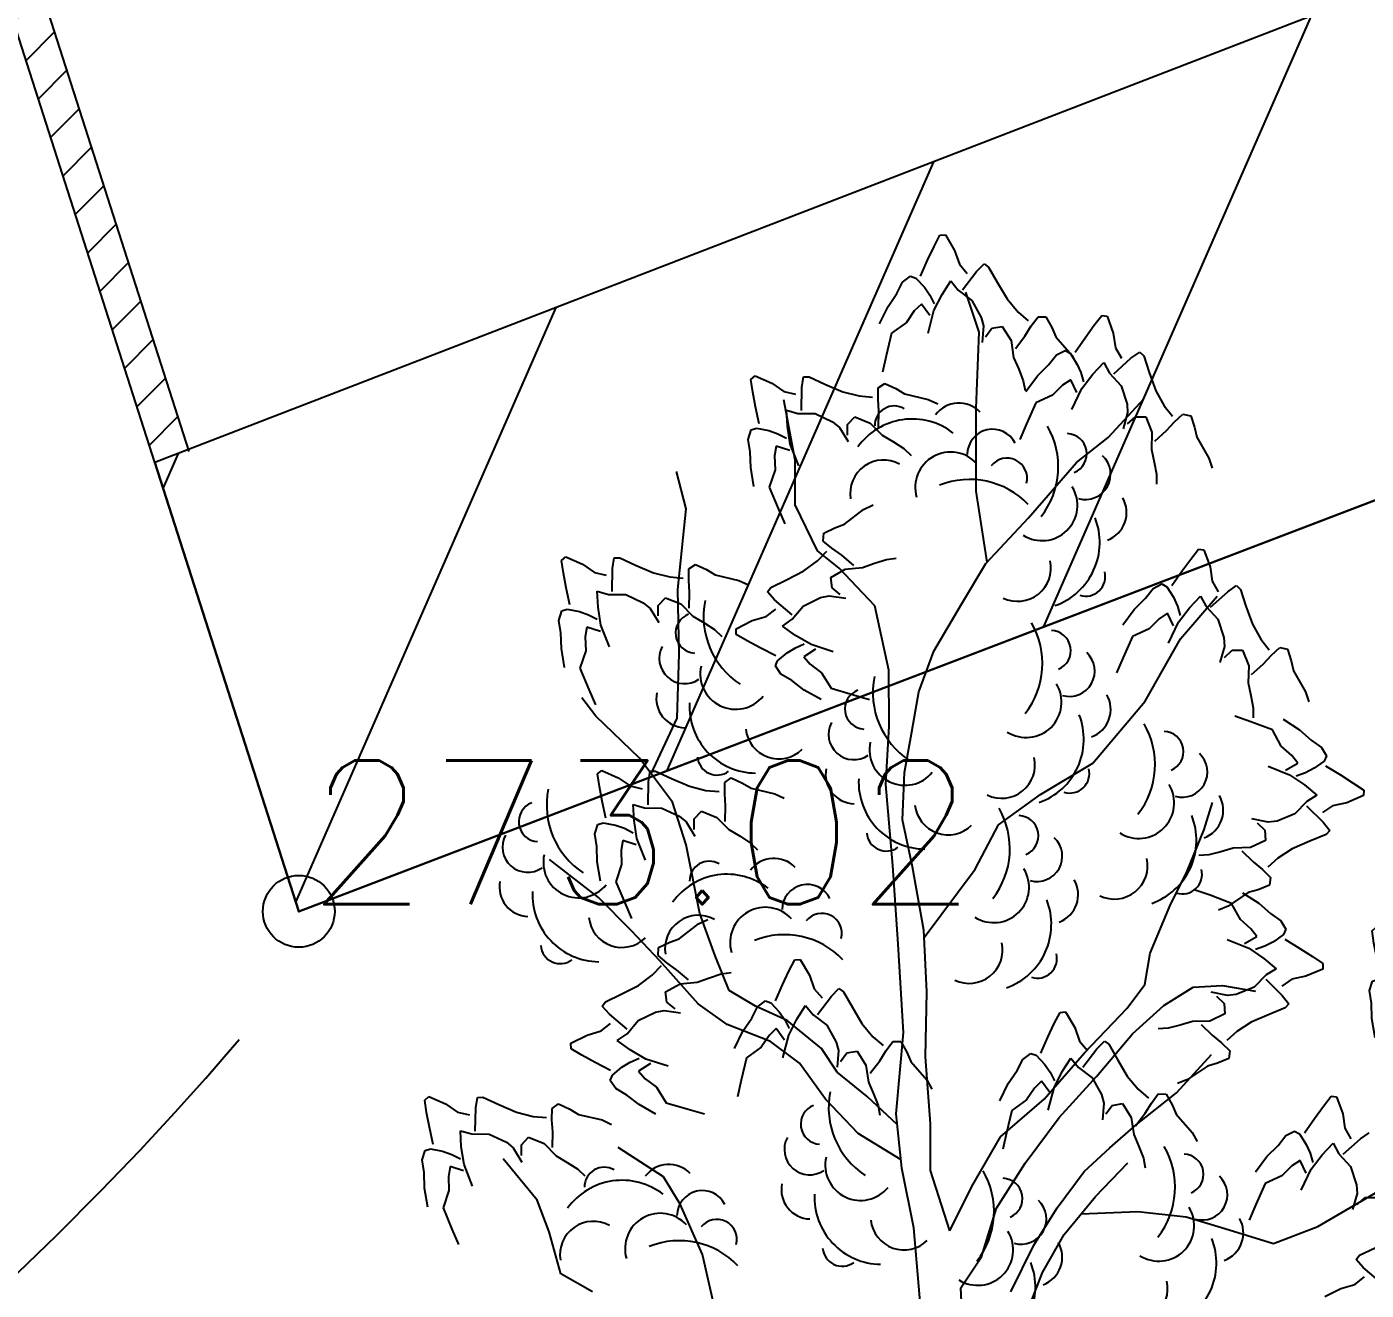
# Model space of a CAD drawing. Header units: millimetres. Extents: x 524954 to 526204, y 9523489 to 9524010.
# Drawn here: x 525683.09 to 525692.41, y 9523619.63 to 9523628.42 of the extents above; entities that cross this region are included whole.
import ezdxf

# ---------------------------------------------------------------- set-up
doc = ezdxf.new("R2010")
doc.units = ezdxf.units.MM
doc.header["$PDMODE"] = 32
doc.header["$PDSIZE"] = 0.5
doc.linetypes.add('ACAD_ISO12W100', pattern=[21, 12, -3, 0, -3, 0, -3])
for name, color, linetype in [('Arbre', 34, 'ACAD_ISO12W100'), ('Bati', 6, 'Continuous'), ('Bati_H', 1, 'Continuous'), ('Cloture', 7, 'Continuous'), ('CN_01_00', 3, 'Continuous'), ('Murs', 1, 'Continuous'), ('TopoAlt', 3, 'Continuous'), ('TOPOJIS', 7, 'Continuous')]:
    doc.layers.add(name, color=color, linetype=linetype)
doc.styles.add('Simplex 1.0', font='Simplex.shx', dxfattribs={"width": 0.99, "height": 1})

# ---------------------------------------------------------------- blocks, each defined once
blk = doc.blocks.new('TCPOINT M')
at = {"color": 0}
blk.add_point((0, 0), dxfattribs=at)
at = {"layer": 'TopoAlt', "style": 'Simplex 1.0', "width": 0.99}
blk.add_attdef('ALT', (0.15, 0.15), '', height=1, dxfattribs=at)
blk = doc.blocks.new('v088')
at = {"color": 3, "linetype": 'Continuous'}
for p, q in [((-0.0239, 12.3184), (0.0161, 12.3965)), ((0.0161, 12.3965), (0.0546, 12.3999)), ((0.0546, 12.3999), (0.1184, 12.2906)), ((-0.0686, 12.2238), (-0.0239, 12.3184)), ((-0.1179, 12.1126), (-0.0686, 12.2238)), ((0.1184, 12.2906), (0.1522, 12.1952)), ((0.1522, 12.1952), (0.2074, 12.1313)), ((0.1746, 12.0155), (0.2717, 12.1435)), ((0.2717, 12.1435), (0.3242, 12.1966)), ((0.3242, 12.1966), (0.3557, 12.1751)), ((0.3557, 12.1751), (0.415, 12.0689)), ((-0.2828, 11.9912), (-0.2428, 12.0693)), ((-0.2428, 12.0693), (-0.1881, 12.111)), ((-0.1881, 12.111), (-0.1505, 12.0986)), ((-0.1505, 12.0986), (-0.0915, 12.0354)), ((-0.0915, 12.0354), (-0.0536, 11.98)), ((0.0317, 11.9844), (0.0922, 12.0781)), ((0.0922, 12.0781), (0.1437, 12.0135)), ((0.415, 12.0689), (0.4841, 11.9528)), ((-0.344, 11.9013), (-0.2828, 11.9912)), ((-0.0536, 11.98), (-0.0225, 11.9193)), ((-0.0252, 11.8718), (0.0317, 11.9844)), ((0.1437, 12.0135), (0.2395, 11.9416)), ((0.2395, 11.9416), (0.3048, 11.8248)), ((0.4841, 11.9528), (0.5601, 11.8616)), ((-0.4033, 11.7804), (-0.344, 11.9013)), ((-0.1618, 11.8694), (-0.2169, 11.7884)), ((-0.1123, 11.9179), (-0.1618, 11.8694)), ((-0.0542, 11.8389), (-0.1123, 11.9179)), ((-0.066, 11.7153), (-0.0252, 11.8718)), ((0.5601, 11.8616), (0.6304, 11.8005)), ((-0.2169, 11.7884), (-0.3202, 11.714)), ((0.3048, 11.8248), (0.32, 11.7651)), ((0.32, 11.7651), (0.3106, 11.6498)), ((0.3344, 11.6895), (0.378, 11.7487)), ((0.378, 11.7487), (0.4498, 11.7623)), ((0.4498, 11.7623), (0.5114, 11.6644)), ((0.6075, 11.6944), (0.6527, 11.7656)), ((0.6527, 11.7656), (0.6994, 11.8293)), ((0.6994, 11.8293), (0.7544, 11.828)), ((0.7544, 11.828), (0.796, 11.7537)), ((0.796, 11.7537), (0.824, 11.6885)), ((1.027, 11.683), (1.0886, 11.7676)), ((1.0886, 11.7676), (1.1424, 11.8368)), ((1.1424, 11.8368), (1.1809, 11.833)), ((1.1809, 11.833), (1.2232, 11.7138)), ((-0.3202, 11.714), (-0.3572, 11.5582)), ((0.5114, 11.6644), (0.5299, 11.5465)), ((0.5418, 11.6075), (0.6075, 11.6944)), ((0.824, 11.6885), (0.9344, 11.5607)), ((0.9578, 11.583), (1.027, 11.683)), ((1.2232, 11.7138), (1.2386, 11.6137)), ((-0.3572, 11.5582), (-0.3824, 11.4437)), ((0.7732, 11.4945), (0.827, 11.5637)), ((0.827, 11.5637), (0.8886, 11.5945)), ((0.8886, 11.5945), (0.9232, 11.5753)), ((0.9232, 11.5753), (0.9693, 11.5022)), ((0.9344, 11.5607), (0.97, 11.497)), ((1.2386, 11.6137), (1.2809, 11.5407)), ((1.3463, 11.5407), (1.4079, 11.583)), ((1.4079, 11.583), (1.4348, 11.556)), ((0.5299, 11.5465), (0.5653, 11.4632)), ((0.6962, 11.4176), (0.7732, 11.4945)), ((0.9693, 11.5022), (0.9963, 11.4406)), ((1.0809, 11.4291), (1.1578, 11.5099)), ((1.1578, 11.5099), (1.1963, 11.4368)), ((1.2271, 11.433), (1.3463, 11.5407)), ((1.4348, 11.556), (1.4733, 11.4406)), ((-1.2987, 11.3921), (-1.2695, 11.4174)), ((-1.2853, 11.3054), (-1.2987, 11.3921)), ((-1.2695, 11.4174), (-1.1537, 11.3664)), ((-0.9434, 11.3371), (-0.9319, 11.4109)), ((-0.9319, 11.4109), (-0.8938, 11.412)), ((-0.8938, 11.412), (-0.7835, 11.3608)), ((0.5653, 11.4632), (0.5962, 11.3829)), ((0.5962, 11.3829), (0.6091, 11.3149)), ((0.6155, 11.3099), (0.6962, 11.4176)), ((0.927, 11.3906), (0.8693, 11.3522)), ((0.9693, 11.3022), (0.927, 11.3906)), ((0.9963, 11.4406), (1.0155, 11.3753)), ((1.004, 11.3291), (1.0809, 11.4291)), ((1.1963, 11.4368), (1.2771, 11.3483)), ((1.4733, 11.4406), (1.5194, 11.3137)), ((-1.266, 11.2026), (-1.2853, 11.3054)), ((-1.1537, 11.3664), (-1.0704, 11.3089)), ((-1.0704, 11.3089), (-0.9882, 11.2895)), ((-0.9469, 11.1764), (-0.9434, 11.3371)), ((-0.7835, 11.3608), (-0.6595, 11.3072)), ((-0.6595, 11.3072), (-0.5444, 11.2779)), ((-0.5444, 11.2779), (-0.4516, 11.2697)), ((-0.4131, 11.2545), (-0.4126, 11.3334)), ((-0.4126, 11.3334), (-0.3673, 11.3647)), ((-0.3673, 11.3647), (-0.2901, 11.3288)), ((-0.2901, 11.3288), (-0.2291, 11.2925)), ((-0.2291, 11.2925), (-0.0648, 11.2537)), ((0.8001, 11.2829), (0.6847, 11.2291)), ((0.8693, 11.3522), (0.8001, 11.2829)), ((0.9347, 11.1829), (1.004, 11.3291)), ((1.2771, 11.3483), (1.3194, 11.2214)), ((1.5194, 11.3137), (1.5771, 11.2099)), ((-1.2408, 11.0836), (-1.266, 11.2026)), ((-0.4079, 11.1703), (-0.4131, 11.2545)), ((-0.0648, 11.2537), (0.0014, 11.223)), ((0.6847, 11.2291), (0.6193, 11.0829)), ((1.3194, 11.2214), (1.3232, 11.1598)), ((1.5771, 11.2099), (1.6348, 11.1368)), ((-1.0503, 11.1789), (-0.9708, 11.1567)), ((-1.0444, 11.0675), (-1.0503, 11.1789)), ((-0.9708, 11.1567), (-0.851, 11.1547)), ((-0.851, 11.1547), (-0.7296, 11.0984)), ((-0.7296, 11.0984), (-0.6822, 11.0589)), ((-0.6257, 11.0796), (-0.5755, 11.1328)), ((-0.5755, 11.1328), (-0.4682, 11.0896)), ((-0.4102, 11.0614), (-0.4079, 11.1703)), ((1.3232, 11.1598), (1.2925, 11.0483)), ((1.3232, 11.0829), (1.3771, 11.1329)), ((1.3771, 11.1329), (1.4502, 11.1329)), ((1.4502, 11.1329), (1.4925, 11.0252)), ((1.5925, 11.0368), (1.6502, 11.0983)), ((1.6502, 11.0983), (1.7079, 11.1522)), ((1.7079, 11.1522), (1.7617, 11.1406)), ((1.7617, 11.1406), (1.7887, 11.0598)), ((-1.3166, 10.9752), (-1.2967, 11.0411)), ((-1.2967, 11.0411), (-1.2589, 11.0531)), ((-1.2589, 11.0531), (-1.1741, 11.0365)), ((-1.1741, 11.0365), (-1.1109, 11.0139)), ((-1.1109, 11.0139), (-1.0501, 10.983)), ((-1.0245, 10.9429), (-1.0444, 11.0675)), ((-0.6822, 11.0589), (-0.6222, 10.96)), ((-0.6263, 11.0061), (-0.6257, 11.0796)), ((-0.4682, 11.0896), (-0.3841, 11.005)), ((-0.3841, 11.005), (-0.3065, 10.9583)), ((0.6193, 11.0829), (0.5731, 10.9752)), ((1.4925, 11.0252), (1.4886, 10.906)), ((1.5117, 10.9637), (1.5925, 11.0368)), ((1.7887, 11.0598), (1.8041, 10.9906)), ((-1.3032, 10.8885), (-1.3166, 10.9752)), ((-1.122, 10.9292), (-1.1336, 10.8608)), ((-1.0286, 10.8992), (-1.122, 10.9292)), ((-0.9657, 10.7922), (-1.0245, 10.9429)), ((-0.3065, 10.9583), (-0.2344, 10.9114)), ((-0.2344, 10.9114), (-0.1841, 10.8638)), ((1.4886, 10.906), (1.5079, 10.8175)), ((1.8041, 10.9906), (1.8887, 10.8444)), ((-1.3, 10.7798), (-1.3032, 10.8885)), ((-1.1336, 10.8608), (-1.1308, 10.7629)), ((1.5079, 10.8175), (1.5233, 10.7329)), ((1.8887, 10.8444), (1.9118, 10.7752)), ((-1.2771, 10.6471), (-1.3, 10.7798)), ((-1.1308, 10.7629), (-1.1708, 10.642)), ((1.5233, 10.7329), (1.5233, 10.6636)), ((-1.1708, 10.642), (-1.1094, 10.4942)), ((-1.1094, 10.4942), (-1.0628, 10.3867)), ((-0.648, 10.3846), (-0.514, 10.4875)), ((-0.514, 10.4875), (-0.4484, 10.5194)), ((-0.7912, 10.3231), (-0.7146, 10.3603)), ((-0.7146, 10.3603), (-0.648, 10.3846)), ((-0.7957, 10.2682), (-0.7912, 10.3231)), ((-0.7348, 10.218), (-0.7957, 10.2682)), ((-0.8359, 10.1311), (-0.7709, 10.1978)), ((-0.6662, 10.1688), (-0.7348, 10.218)), ((-0.5833, 10.0982), (-0.6662, 10.1688)), ((1.7617, 10.1424), (1.8156, 10.2117)), ((1.8156, 10.2117), (1.8541, 10.2078)), ((1.8541, 10.2078), (1.8964, 10.0886)), ((-2.6162, 10.1323), (-2.587, 10.1577)), ((-2.6028, 10.0456), (-2.6162, 10.1323)), ((-2.587, 10.1577), (-2.4712, 10.1066)), ((-2.4712, 10.1066), (-2.3879, 10.0492)), ((-2.2643, 9.9167), (-2.2608, 10.0773)), ((-2.2608, 10.0773), (-2.2494, 10.1511)), ((-2.2494, 10.1511), (-2.2113, 10.1522)), ((-2.2113, 10.1522), (-2.101, 10.101)), ((-2.101, 10.101), (-1.977, 10.0475)), ((-1.7305, 9.9947), (-1.7301, 10.0737)), ((-1.7301, 10.0737), (-1.6848, 10.1049)), ((-1.6848, 10.1049), (-1.6075, 10.069)), ((-1.6075, 10.069), (-1.5466, 10.0327)), ((-0.9313, 10.0604), (-0.8359, 10.1311)), ((-0.7431, 10.0152), (-0.6418, 10.0712)), ((-0.6418, 10.0712), (-0.5231, 10.0829)), ((-0.5231, 10.0829), (-0.4378, 10.1134)), ((-0.4378, 10.1134), (-0.3559, 10.1397)), ((-0.3559, 10.1397), (-0.2873, 10.1487)), ((1.7002, 10.0578), (1.7617, 10.1424)), ((1.8964, 10.0886), (1.9118, 9.9886)), ((-2.5835, 9.9428), (-2.6028, 10.0456)), ((-2.3879, 10.0492), (-2.3057, 10.0298)), ((-1.977, 10.0475), (-1.8618, 10.0181)), ((-1.8618, 10.0181), (-1.7691, 10.0099)), ((-1.7254, 9.9105), (-1.7305, 9.9947)), ((-1.5466, 10.0327), (-1.3822, 9.9939)), ((-1.3822, 9.9939), (-1.316, 9.9632)), ((-1.1606, 9.945), (-1.0512, 9.9981)), ((-1.0512, 9.9981), (-0.9313, 10.0604)), ((-0.7336, 9.9427), (-0.7431, 10.0152)), ((1.631, 9.9578), (1.7002, 10.0578)), ((1.9118, 9.9886), (1.9541, 9.9155)), ((-2.5582, 9.8238), (-2.5835, 9.9428)), ((-2.3678, 9.9191), (-2.2883, 9.8969)), ((-2.3619, 9.8077), (-2.3678, 9.9191)), ((-2.2883, 9.8969), (-2.1685, 9.895)), ((-2.1685, 9.895), (-2.0471, 9.8386)), ((-1.7277, 9.8016), (-1.7254, 9.9105)), ((-1.1838, 9.9148), (-1.1606, 9.945)), ((-1.1339, 9.8592), (-1.1838, 9.9148)), ((-0.8138, 9.874), (-0.7533, 9.8858)), ((-0.7533, 9.8858), (-0.6387, 9.8698)), ((-0.677, 9.8958), (-0.7336, 9.9427)), ((1.4463, 9.8693), (1.5002, 9.9386)), ((1.5002, 9.9386), (1.5617, 9.9693)), ((1.5617, 9.9693), (1.5963, 9.9501)), ((1.5963, 9.9501), (1.6425, 9.877)), ((1.7541, 9.8039), (1.831, 9.8847)), ((1.831, 9.8847), (1.8695, 9.8116)), ((1.9002, 9.8078), (2.0195, 9.9155)), ((2.0195, 9.9155), (2.081, 9.9578)), ((2.081, 9.9578), (2.1079, 9.9309)), ((2.1079, 9.9309), (2.1464, 9.8155)), ((-2.6142, 9.7814), (-2.5764, 9.7933)), ((-2.5764, 9.7933), (-2.4916, 9.7768)), ((-2.3419, 9.6831), (-2.3619, 9.8077)), ((-2.0471, 9.8386), (-1.9997, 9.7992)), ((-1.9997, 9.7992), (-1.9397, 9.7002)), ((-1.9438, 9.7464), (-1.9432, 9.8199)), ((-1.9432, 9.8199), (-1.893, 9.873)), ((-1.893, 9.873), (-1.7856, 9.8299)), ((-1.7856, 9.8299), (-1.7015, 9.7452)), ((-1.1923, 9.7429), (-1.1254, 9.7944)), ((-1.0116, 9.755), (-1.1339, 9.8592)), ((-1.0114, 9.724), (-0.9342, 9.8156)), ((-0.9342, 9.8156), (-0.8138, 9.874)), ((1.2886, 9.6847), (1.3694, 9.7924)), ((1.3694, 9.7924), (1.4463, 9.8693)), ((1.6425, 9.877), (1.6694, 9.8155)), ((1.6694, 9.8155), (1.6887, 9.7501)), ((1.6771, 9.7039), (1.7541, 9.8039)), ((1.8695, 9.8116), (1.9502, 9.7232)), ((2.1464, 9.8155), (2.1926, 9.6885)), ((-2.634, 9.7155), (-2.6142, 9.7814)), ((-2.6206, 9.6288), (-2.634, 9.7155)), ((-2.4916, 9.7768), (-2.4283, 9.7541)), ((-2.4283, 9.7541), (-2.3676, 9.7232)), ((-1.7015, 9.7452), (-1.624, 9.6985)), ((-1.624, 9.6985), (-1.5519, 9.6516)), ((-1.4022, 9.6572), (-1.2895, 9.7147)), ((-1.2895, 9.7147), (-1.1923, 9.7429)), ((-1.0789, 9.6763), (-1.0114, 9.724)), ((1.5425, 9.727), (1.4733, 9.6578)), ((1.6002, 9.7655), (1.5425, 9.727)), ((1.6425, 9.677), (1.6002, 9.7655)), ((1.6079, 9.5578), (1.6771, 9.7039)), ((1.9502, 9.7232), (1.9925, 9.5962)), ((-2.6175, 9.52), (-2.6206, 9.6288)), ((-2.4395, 9.6694), (-2.4511, 9.6011)), ((-2.4511, 9.6011), (-2.4483, 9.5032)), ((-2.3461, 9.6395), (-2.4395, 9.6694)), ((-2.2831, 9.5325), (-2.3419, 9.6831)), ((-1.5519, 9.6516), (-1.5015, 9.6041)), ((-1.401, 9.6186), (-1.4022, 9.6572)), ((-1.3254, 9.5742), (-1.401, 9.6186)), ((-0.9888, 9.6106), (-1.0789, 9.6763)), ((-0.8796, 9.5473), (-0.9888, 9.6106)), ((1.3579, 9.6039), (1.2925, 9.4577)), ((1.4733, 9.6578), (1.3579, 9.6039)), ((2.1926, 9.6885), (2.2503, 9.5847)), ((-2.5946, 9.3874), (-2.6175, 9.52)), ((-1.2335, 9.5242), (-1.3254, 9.5742)), ((-1.1253, 9.4685), (-1.2335, 9.5242)), ((-1.0467, 9.4905), (-0.9892, 9.5252)), ((-0.9892, 9.5252), (-0.9269, 9.5527)), ((-0.8484, 9.5165), (-0.9306, 9.463)), ((-0.7257, 9.4976), (-0.8796, 9.5473)), ((1.9964, 9.5347), (1.9656, 9.4231)), ((1.9925, 9.5962), (1.9964, 9.5347)), ((1.9964, 9.4577), (2.0502, 9.5077)), ((2.0502, 9.5077), (2.1233, 9.5077)), ((2.1233, 9.5077), (2.1656, 9.4)), ((2.2503, 9.5847), (2.308, 9.5116)), ((2.3233, 9.4731), (2.381, 9.527)), ((2.381, 9.527), (2.4349, 9.5154)), ((2.4349, 9.5154), (2.4618, 9.4347)), ((-2.4483, 9.5032), (-2.4883, 9.3823)), ((-1.1278, 9.3984), (-1.1132, 9.4352)), ((-1.1132, 9.4352), (-1.0467, 9.4905)), ((-0.9306, 9.463), (-0.885, 9.4108)), ((1.2925, 9.4577), (1.2463, 9.35)), ((2.2657, 9.4116), (2.3233, 9.4731)), ((2.4618, 9.4347), (2.4772, 9.3654)), ((-2.4883, 9.3823), (-2.4269, 9.2344)), ((-1.0892, 9.3413), (-1.1278, 9.3984)), ((-1.0136, 9.2969), (-1.0892, 9.3413)), ((-0.885, 9.4108), (-0.8073, 9.3511)), ((-0.8073, 9.3511), (-0.7389, 9.2437)), ((2.1656, 9.4), (2.1618, 9.2808)), ((2.1849, 9.3385), (2.2657, 9.4116)), ((2.4772, 9.3654), (2.5618, 9.2193)), ((-2.4269, 9.2344), (-2.3802, 9.1269)), ((-0.9273, 9.2307), (-1.0136, 9.2969)), ((-0.81, 9.1646), (-0.9273, 9.2307)), ((-0.7389, 9.2437), (-0.5855, 9.1979)), ((2.1618, 9.2808), (2.181, 9.1923)), ((-0.5855, 9.1979), (-0.4727, 9.1661)), ((2.181, 9.1923), (2.1964, 9.1077)), ((2.5618, 9.2193), (2.5849, 9.15)), ((2.1801, 9.009), (2.0697, 9.0483)), ((2.1964, 9.1077), (2.1964, 9.0385)), ((2.3301, 8.953), (2.1801, 9.009)), ((2.3912, 8.8412), (2.3301, 8.953)), ((2.4064, 9.0272), (2.519, 8.9533)), ((2.519, 8.9533), (2.6006, 8.8814)), ((2.6006, 8.8814), (2.6731, 8.832)), ((2.4646, 8.7765), (2.3912, 8.8412)), ((2.5067, 8.7213), (2.4646, 8.7765)), ((2.6731, 8.832), (2.7077, 8.7725)), ((2.7077, 8.7725), (2.6907, 8.7368)), ((-2.3661, 8.6466), (-2.3369, 8.6719)), ((-2.3369, 8.6719), (-2.2212, 8.6209)), ((2.2998, 8.7005), (2.4501, 8.6406)), ((2.421, 8.6735), (2.5067, 8.7213)), ((2.6207, 8.6861), (2.5609, 8.6554)), ((2.6907, 8.7368), (2.6207, 8.6861)), ((2.7005, 8.7027), (2.8047, 8.6399)), ((-2.3527, 8.5599), (-2.3661, 8.6466)), ((-2.2212, 8.6209), (-2.1379, 8.5634)), ((-2.0143, 8.4309), (-2.0108, 8.5916)), ((-2.0108, 8.5916), (-1.9993, 8.6654)), ((-1.9993, 8.6654), (-1.9613, 8.6665)), ((-1.9613, 8.6665), (-1.8509, 8.6153)), ((-1.8509, 8.6153), (-1.7269, 8.5617)), ((-1.4805, 8.509), (-1.4801, 8.5879)), ((-1.4801, 8.5879), (-1.4347, 8.6192)), ((-1.4347, 8.6192), (-1.3575, 8.5833)), ((-1.3575, 8.5833), (-1.2966, 8.547)), ((2.4501, 8.6406), (2.5548, 8.5702)), ((2.5609, 8.6554), (2.4969, 8.632)), ((2.8047, 8.6399), (2.8931, 8.5838)), ((2.8931, 8.5838), (2.9656, 8.5345)), ((-2.3334, 8.4571), (-2.3527, 8.5599)), ((-2.1379, 8.5634), (-2.0557, 8.544)), ((-1.7269, 8.5617), (-1.6118, 8.5324)), ((-1.6118, 8.5324), (-1.519, 8.5242)), ((-1.4754, 8.4248), (-1.4805, 8.509)), ((-1.2966, 8.547), (-1.1322, 8.5082)), ((-1.1322, 8.5082), (-1.066, 8.4775)), ((2.5548, 8.5702), (2.6402, 8.4985)), ((2.6402, 8.4985), (2.5697, 8.4555)), ((2.9641, 8.4958), (2.8478, 8.4461)), ((2.9656, 8.5345), (2.9641, 8.4958)), ((-2.3082, 8.3381), (-2.3334, 8.4571)), ((-2.1178, 8.4334), (-2.0382, 8.4112)), ((-2.1118, 8.322), (-2.1178, 8.4334)), ((-2.0382, 8.4112), (-1.9184, 8.4092)), ((-1.9184, 8.4092), (-1.7971, 8.3529)), ((-1.4776, 8.3159), (-1.4754, 8.4248)), ((2.5697, 8.4555), (2.4865, 8.3693)), ((2.5678, 8.4245), (2.6828, 8.3123)), ((2.749, 8.4244), (2.6787, 8.3776)), ((2.8478, 8.4461), (2.749, 8.4244)), ((-2.384, 8.2298), (-2.3641, 8.2956)), ((-2.3641, 8.2956), (-2.3264, 8.3076)), ((-2.3264, 8.3076), (-2.2415, 8.291)), ((-2.0919, 8.1974), (-2.1118, 8.322)), ((-1.7971, 8.3529), (-1.7497, 8.3134)), ((-1.7497, 8.3134), (-1.6897, 8.2145)), ((-1.6937, 8.2606), (-1.6931, 8.3341)), ((-1.6931, 8.3341), (-1.643, 8.3873)), ((-1.643, 8.3873), (-1.5356, 8.3441)), ((-1.5356, 8.3441), (-1.4515, 8.2595)), ((2.3013, 8.3113), (2.188, 8.335)), ((2.2245, 8.3065), (2.2778, 8.2559)), ((2.3625, 8.3191), (2.3013, 8.3113)), ((2.4865, 8.3693), (2.3625, 8.3191)), ((2.6828, 8.3123), (2.7289, 8.2536)), ((-2.3706, 8.1431), (-2.384, 8.2298)), ((-2.2415, 8.291), (-2.1783, 8.2684)), ((-2.1783, 8.2684), (-2.1175, 8.2375)), ((-1.4515, 8.2595), (-1.374, 8.2128)), ((-1.374, 8.2128), (-1.3019, 8.1659)), ((2.2778, 8.2559), (2.2824, 8.183)), ((2.7037, 8.225), (2.591, 8.1793)), ((2.7289, 8.2536), (2.7037, 8.225)), ((-2.3674, 8.0343), (-2.3706, 8.1431)), ((-2.1895, 8.1837), (-2.2011, 8.1153)), ((-2.2011, 8.1153), (-2.1982, 8.0174)), ((-2.0961, 8.1537), (-2.1895, 8.1837)), ((-2.0331, 8.0467), (-2.0919, 8.1974)), ((-1.3019, 8.1659), (-1.2515, 8.1184)), ((2.0584, 8.1303), (1.9713, 8.1055)), ((2.1776, 8.1339), (2.0584, 8.1303)), ((2.1174, 8.1109), (2.1954, 8.0349)), ((2.2824, 8.183), (2.1776, 8.1339)), ((2.4672, 8.1253), (2.3672, 8.0611)), ((2.591, 8.1793), (2.4672, 8.1253)), ((-2.3445, 7.9016), (-2.3674, 8.0343)), ((-2.1982, 8.0174), (-2.2383, 7.8966)), ((1.8878, 8.0848), (1.8187, 8.0804)), ((1.9713, 8.1055), (1.8878, 8.0848)), ((2.1954, 8.0349), (2.2605, 7.9811)), ((2.3672, 8.0611), (2.2979, 7.9989)), ((2.2605, 7.9811), (2.3179, 7.927)), ((2.3179, 7.927), (2.3098, 7.8725)), ((-2.2383, 7.8966), (-2.1768, 7.7487)), ((1.8965, 7.8022), (1.7861, 7.8414)), ((2.2308, 7.8405), (2.1627, 7.8208)), ((2.3098, 7.8725), (2.2308, 7.8405)), ((-2.1768, 7.7487), (-2.1302, 7.6412)), ((2.0465, 7.7461), (1.8965, 7.8022)), ((2.1627, 7.8208), (2.0222, 7.7271)), ((2.1075, 7.6343), (2.0465, 7.7461)), ((2.1227, 7.8203), (2.2353, 7.7465)), ((2.2353, 7.7465), (2.3169, 7.6746)), ((2.0222, 7.7271), (1.9545, 7.6997)), ((2.3169, 7.6746), (2.3894, 7.6252)), ((-1.7972, 7.4997), (-1.6632, 7.6026)), ((-1.6632, 7.6026), (-1.5976, 7.6345)), ((2.1809, 7.5696), (2.1075, 7.6343)), ((2.223, 7.5144), (2.1809, 7.5696)), ((2.3894, 7.6252), (2.424, 7.5657)), ((2.424, 7.5657), (2.407, 7.5299)), ((-1.9404, 7.4382), (-1.8638, 7.4754)), ((-1.8638, 7.4754), (-1.7972, 7.4997)), ((2.0162, 7.4937), (2.1664, 7.4338)), ((2.1373, 7.4666), (2.223, 7.5144)), ((2.337, 7.4793), (2.2772, 7.4485)), ((2.407, 7.5299), (2.337, 7.4793)), ((2.4169, 7.4959), (2.521, 7.4331)), ((-1.9448, 7.3833), (-1.9404, 7.4382)), ((-1.8839, 7.3331), (-1.9448, 7.3833)), ((2.1664, 7.4338), (2.2711, 7.3633)), ((2.2772, 7.4485), (2.2132, 7.4252)), ((2.2711, 7.3633), (2.3565, 7.2916)), ((2.521, 7.4331), (2.6094, 7.377)), ((2.6094, 7.377), (2.6819, 7.3276)), ((-1.985, 7.2461), (-1.9201, 7.3129)), ((-1.8154, 7.2839), (-1.8839, 7.3331)), ((-1.7325, 7.2133), (-1.8154, 7.2839)), ((-1.0783, 7.18), (-1.0336, 7.2746)), ((-1.0336, 7.2746), (-0.9936, 7.3527)), ((-0.9936, 7.3527), (-0.9551, 7.3561)), ((-0.9551, 7.3561), (-0.8913, 7.2468)), ((2.3565, 7.2916), (2.286, 7.2486)), ((2.6805, 7.289), (2.5641, 7.2392)), ((2.6819, 7.3276), (2.6805, 7.289)), ((-2.0805, 7.1754), (-1.985, 7.2461)), ((-1.8923, 7.1303), (-1.791, 7.1862)), ((-1.791, 7.1862), (-1.6722, 7.1979)), ((-1.6722, 7.1979), (-1.587, 7.2285)), ((-1.587, 7.2285), (-1.5051, 7.2548)), ((-1.5051, 7.2548), (-1.4365, 7.2638)), ((-1.1277, 7.0688), (-1.0783, 7.18)), ((-0.8913, 7.2468), (-0.8575, 7.1514)), ((2.286, 7.2486), (2.2028, 7.1624)), ((2.2841, 7.2177), (2.3991, 7.1055)), ((2.4653, 7.2176), (2.395, 7.1707)), ((2.5641, 7.2392), (2.4653, 7.2176)), ((-2.3098, 7.06), (-2.2004, 7.1132)), ((-2.2004, 7.1132), (-2.0805, 7.1754)), ((-1.8828, 7.0578), (-1.8923, 7.1303)), ((-0.8575, 7.1514), (-0.8023, 7.0875)), ((-0.8351, 6.9716), (-0.7381, 7.0997)), ((-0.7381, 7.0997), (-0.6855, 7.1528)), ((-0.6855, 7.1528), (-0.654, 7.1313)), ((-0.654, 7.1313), (-0.5947, 7.0251)), ((2.0176, 7.1045), (1.9044, 7.1282)), ((1.9408, 7.0996), (1.9941, 7.049)), ((2.0788, 7.1122), (2.0176, 7.1045)), ((2.2028, 7.1624), (2.0788, 7.1122)), ((2.3991, 7.1055), (2.4452, 7.0467)), ((-2.333, 7.0298), (-2.3098, 7.06)), ((-2.283, 6.9743), (-2.333, 7.0298)), ((-1.963, 6.9891), (-1.9025, 7.0009)), ((-1.9025, 7.0009), (-1.7879, 6.9849)), ((-1.8262, 7.0109), (-1.8828, 7.0578)), ((-1.2925, 6.9474), (-1.2526, 7.0255)), ((-1.2526, 7.0255), (-1.1978, 7.0672)), ((-1.1978, 7.0672), (-1.1602, 7.0548)), ((-1.1602, 7.0548), (-1.1012, 6.9916)), ((-1.1012, 6.9916), (-1.0633, 6.9361)), ((-0.978, 6.9406), (-0.9175, 7.0343)), ((-0.9175, 7.0343), (-0.8661, 6.9697)), ((-0.5947, 7.0251), (-0.5257, 6.909)), ((0.8527, 6.9872), (0.8913, 6.9906)), ((0.8913, 6.9906), (0.9551, 6.8814)), ((1.9941, 7.049), (1.9988, 6.9761)), ((2.4201, 7.0181), (2.3073, 6.9725)), ((2.4452, 7.0467), (2.4201, 7.0181)), ((-2.3415, 6.858), (-2.2745, 6.9095)), ((-2.1607, 6.8701), (-2.283, 6.9743)), ((-2.1606, 6.8391), (-2.0833, 6.9307)), ((-2.0833, 6.9307), (-1.963, 6.9891)), ((-1.3538, 6.8575), (-1.2925, 6.9474)), ((-1.0633, 6.9361), (-1.0322, 6.8755)), ((-1.0349, 6.828), (-0.978, 6.9406)), ((-0.8661, 6.9697), (-0.7702, 6.8978)), ((-0.7702, 6.8978), (-0.705, 6.781)), ((-0.5257, 6.909), (-0.4496, 6.8178)), ((0.7681, 6.8145), (0.8128, 6.9092)), ((0.8128, 6.9092), (0.8527, 6.9872)), ((1.6876, 6.8986), (1.6041, 6.8779)), ((1.7747, 6.9234), (1.6876, 6.8986)), ((1.8939, 6.9271), (1.7747, 6.9234)), ((1.8337, 6.904), (1.9118, 6.828)), ((1.9988, 6.9761), (1.8939, 6.9271)), ((2.1835, 6.9184), (2.0835, 6.8543)), ((2.3073, 6.9725), (2.1835, 6.9184)), ((-2.5514, 6.7723), (-2.4387, 6.8298)), ((-2.4387, 6.8298), (-2.3415, 6.858)), ((-2.228, 6.7914), (-2.1606, 6.8391)), ((-1.413, 6.7366), (-1.3538, 6.8575)), ((-1.1715, 6.8255), (-1.2266, 6.7446)), ((-1.122, 6.8741), (-1.1715, 6.8255)), ((-1.0639, 6.7951), (-1.122, 6.8741)), ((-1.0757, 6.6715), (-1.0349, 6.828)), ((-0.4496, 6.8178), (-0.3793, 6.7567)), ((0.7187, 6.7034), (0.7681, 6.8145)), ((0.9551, 6.8814), (0.9888, 6.786)), ((1.6041, 6.8779), (1.535, 6.8736)), ((1.9118, 6.828), (1.9768, 6.7743)), ((2.0835, 6.8543), (2.0142, 6.7921)), ((-2.5502, 6.7337), (-2.5514, 6.7723)), ((-2.4746, 6.6893), (-2.5502, 6.7337)), ((-2.1379, 6.7256), (-2.228, 6.7914)), ((-2.0288, 6.6624), (-2.1379, 6.7256)), ((-1.2266, 6.7446), (-1.3299, 6.6702)), ((-0.705, 6.781), (-0.6897, 6.7213)), ((-0.6897, 6.7213), (-0.6991, 6.6059)), ((-0.6318, 6.7049), (-0.56, 6.7185)), ((-0.56, 6.7185), (-0.4983, 6.6206)), ((-0.4022, 6.6506), (-0.357, 6.7218)), ((-0.357, 6.7218), (-0.3104, 6.7855)), ((-0.3104, 6.7855), (-0.2553, 6.7842)), ((-0.2553, 6.7842), (-0.2138, 6.7099)), ((0.9888, 6.786), (1.0441, 6.7221)), ((1.0112, 6.6062), (1.1083, 6.7343)), ((1.1083, 6.7343), (1.1609, 6.7873)), ((1.1609, 6.7873), (1.1923, 6.7659)), ((1.1923, 6.7659), (1.2517, 6.6597)), ((1.9768, 6.7743), (2.0342, 6.7201)), ((2.0342, 6.7201), (2.0261, 6.6656)), ((-2.3827, 6.6392), (-2.4746, 6.6893)), ((-2.2745, 6.5836), (-2.3827, 6.6392)), ((-2.1959, 6.6055), (-2.1384, 6.6402)), ((-2.1384, 6.6402), (-2.076, 6.6678)), ((-1.9976, 6.6315), (-2.0798, 6.5781)), ((-1.8748, 6.6127), (-2.0288, 6.6624)), ((-1.3299, 6.6702), (-1.3669, 6.5144)), ((-0.6753, 6.6457), (-0.6318, 6.7049)), ((-0.4983, 6.6206), (-0.4798, 6.5027)), ((-0.4679, 6.5637), (-0.4022, 6.6506)), ((-0.2138, 6.7099), (-0.1857, 6.6447)), ((-0.1857, 6.6447), (-0.0753, 6.5169)), ((0.5538, 6.582), (0.5938, 6.6601)), ((0.5938, 6.6601), (0.6485, 6.7018)), ((0.6485, 6.7018), (0.6861, 6.6893)), ((0.6861, 6.6893), (0.7451, 6.6262)), ((0.7451, 6.6262), (0.7831, 6.5707)), ((0.8684, 6.5752), (0.9289, 6.6689)), ((0.9289, 6.6689), (0.9803, 6.6043)), ((1.2517, 6.6597), (1.3207, 6.5436)), ((1.9472, 6.6337), (1.879, 6.6139)), ((2.0261, 6.6656), (1.9472, 6.6337)), ((-2.2769, 6.5134), (-2.2624, 6.5503)), ((-2.2624, 6.5503), (-2.1959, 6.6055)), ((-2.0798, 6.5781), (-2.0342, 6.5259)), ((-2.0342, 6.5259), (-1.9565, 6.4662)), ((0.4926, 6.4921), (0.5538, 6.582)), ((0.7831, 6.5707), (0.8142, 6.5101)), ((0.8114, 6.4626), (0.8684, 6.5752)), ((0.9803, 6.6043), (1.0762, 6.5324)), ((1.0762, 6.5324), (1.1414, 6.4156)), ((1.3207, 6.5436), (1.3968, 6.4523)), ((1.879, 6.6139), (1.7385, 6.5203)), ((-2.2384, 6.4564), (-2.2769, 6.5134)), ((-2.1628, 6.412), (-2.2384, 6.4564)), ((-1.9565, 6.4662), (-1.8881, 6.3588)), ((-1.3669, 6.5144), (-1.3922, 6.3999)), ((-0.4798, 6.5027), (-0.4444, 6.4194)), ((-0.0753, 6.5169), (-0.0397, 6.4532)), ((0.4333, 6.3712), (0.4926, 6.4921)), ((0.6749, 6.4601), (0.6198, 6.3792)), ((0.7244, 6.5087), (0.6749, 6.4601)), ((0.7824, 6.4297), (0.7244, 6.5087)), ((0.7707, 6.306), (0.8114, 6.4626)), ((1.3968, 6.4523), (1.4671, 6.3913)), ((1.7385, 6.5203), (1.6708, 6.4929)), ((-3.5682, 6.3771), (-3.539, 6.4025)), ((-3.5548, 6.2904), (-3.5682, 6.3771)), ((-3.539, 6.4025), (-3.4232, 6.3514)), ((-3.4232, 6.3514), (-3.3399, 6.2939)), ((-3.2129, 6.3221), (-3.2014, 6.3959)), ((-3.2014, 6.3959), (-3.1633, 6.397)), ((-3.1633, 6.397), (-3.053, 6.3458)), ((-3.053, 6.3458), (-2.929, 6.2922)), ((-2.6821, 6.3185), (-2.6368, 6.3497)), ((-2.6368, 6.3497), (-2.5596, 6.3138)), ((-2.0765, 6.3457), (-2.1628, 6.412)), ((-1.9592, 6.2797), (-2.0765, 6.3457)), ((-1.8881, 6.3588), (-1.7347, 6.313)), ((-0.4444, 6.4194), (-0.4135, 6.3391)), ((-0.4135, 6.3391), (-0.4006, 6.2711)), ((0.6198, 6.3792), (0.5164, 6.3047)), ((1.1414, 6.4156), (1.1567, 6.3559)), ((1.1567, 6.3559), (1.1472, 6.2405)), ((1.171, 6.2803), (1.2146, 6.3394)), ((1.2146, 6.3394), (1.2864, 6.3531)), ((1.2864, 6.3531), (1.3481, 6.2552)), ((1.4442, 6.2852), (1.4894, 6.3564)), ((1.4894, 6.3564), (1.536, 6.4201)), ((1.536, 6.4201), (1.5911, 6.4188)), ((1.5911, 6.4188), (1.6326, 6.3444)), ((1.6326, 6.3444), (1.6606, 6.2793)), ((2.6849, 6.3343), (2.7388, 6.4036)), ((2.7388, 6.4036), (2.7772, 6.3997)), ((2.7772, 6.3997), (2.8196, 6.2805)), ((-3.5355, 6.1876), (-3.5548, 6.2904)), ((-3.3399, 6.2939), (-3.2577, 6.2746)), ((-3.2164, 6.1615), (-3.2129, 6.3221)), ((-2.929, 6.2922), (-2.8139, 6.2629)), ((-2.8139, 6.2629), (-2.7211, 6.2547)), ((-2.6826, 6.2395), (-2.6821, 6.3185)), ((-2.5596, 6.3138), (-2.4986, 6.2775)), ((-2.4986, 6.2775), (-2.3343, 6.2387)), ((-1.7347, 6.313), (-1.6219, 6.2812)), ((0.5164, 6.3047), (0.4795, 6.1489)), ((1.3481, 6.2552), (1.3665, 6.1373)), ((1.3784, 6.1983), (1.4442, 6.2852)), ((1.6606, 6.2793), (1.771, 6.1515)), ((2.5541, 6.1497), (2.6234, 6.2497)), ((2.6234, 6.2497), (2.6849, 6.3343)), ((2.8196, 6.2805), (2.8349, 6.1805)), ((-3.5103, 6.0686), (-3.5355, 6.1876)), ((-3.3198, 6.1639), (-3.2403, 6.1417)), ((-3.3139, 6.0525), (-3.3198, 6.1639)), ((-2.6774, 6.1553), (-2.6826, 6.2395)), ((-2.6797, 6.0464), (-2.6774, 6.1553)), ((-2.3343, 6.2387), (-2.2681, 6.208)), ((2.4234, 6.1305), (2.4849, 6.1612)), ((2.4849, 6.1612), (2.5195, 6.142)), ((2.8349, 6.1805), (2.8773, 6.1074)), ((-3.2403, 6.1417), (-3.1205, 6.1398)), ((-3.1205, 6.1398), (-2.9991, 6.0834)), ((-2.9991, 6.0834), (-2.9517, 6.044)), ((-2.8958, 5.9912), (-2.8952, 6.0647)), ((-2.8952, 6.0647), (-2.845, 6.1178)), ((-2.845, 6.1178), (-2.7377, 6.0747)), ((-2.7377, 6.0747), (-2.6536, 5.99)), ((0.4795, 6.1489), (0.4542, 6.0345)), ((1.3665, 6.1373), (1.4019, 6.054)), ((1.771, 6.1515), (1.8066, 6.0878)), ((2.2926, 5.9843), (2.3695, 6.0612)), ((2.3695, 6.0612), (2.4234, 6.1305)), ((2.5195, 6.142), (2.5657, 6.0689)), ((2.5657, 6.0689), (2.5926, 6.0074)), ((2.6772, 5.9958), (2.7542, 6.0766)), ((2.7542, 6.0766), (2.7926, 6.0035)), ((2.8234, 5.9997), (2.9427, 6.1074)), ((2.9427, 6.1074), (3.0042, 6.1497)), ((-3.5861, 5.9603), (-3.5662, 6.0262)), ((-3.5662, 6.0262), (-3.5284, 6.0381)), ((-3.5284, 6.0381), (-3.4436, 6.0215)), ((-3.4436, 6.0215), (-3.3804, 5.9989)), ((-3.3804, 5.9989), (-3.3196, 5.968)), ((-3.294, 5.9279), (-3.3139, 6.0525)), ((-2.9517, 6.044), (-2.8917, 5.945)), ((-2.6536, 5.99), (-2.576, 5.9433)), ((1.4019, 6.054), (1.4328, 5.9737)), ((1.4328, 5.9737), (1.4458, 5.9057)), ((2.2118, 5.8766), (2.2926, 5.9843)), ((2.5926, 6.0074), (2.6118, 5.942)), ((2.6003, 5.8958), (2.6772, 5.9958)), ((2.7926, 6.0035), (2.8734, 5.9151)), ((-3.5727, 5.8736), (-3.5861, 5.9603)), ((-3.5695, 5.7648), (-3.5727, 5.8736)), ((-3.3915, 5.9142), (-3.4031, 5.8459)), ((-3.2981, 5.8843), (-3.3915, 5.9142)), ((-3.2352, 5.7773), (-3.294, 5.9279)), ((-2.576, 5.9433), (-2.5039, 5.8964)), ((-2.5039, 5.8964), (-2.4536, 5.8489)), ((2.4657, 5.9189), (2.3964, 5.8497)), ((2.5234, 5.9574), (2.4657, 5.9189)), ((2.5657, 5.8689), (2.5234, 5.9574)), ((2.5311, 5.7497), (2.6003, 5.8958)), ((2.8734, 5.9151), (2.9157, 5.7881)), ((-3.4031, 5.8459), (-3.4003, 5.748)), ((2.281, 5.7958), (2.2156, 5.6496)), ((2.3964, 5.8497), (2.281, 5.7958)), ((2.9157, 5.7881), (2.9196, 5.7266)), ((-3.5466, 5.6322), (-3.5695, 5.7648)), ((-3.4003, 5.748), (-3.4403, 5.6271)), ((2.9196, 5.7266), (2.8888, 5.615)), ((2.9196, 5.6496), (2.9734, 5.6996)), ((2.9734, 5.6996), (3.0465, 5.6996)), ((-3.4403, 5.6271), (-3.3789, 5.4792)), ((2.2156, 5.6496), (2.1695, 5.5419)), ((-3.3789, 5.4792), (-3.3323, 5.3717)), ((-3.6793, 4.0872), (-3.6561, 4.1174)), ((-3.6561, 4.1174), (-3.5467, 4.1705)), ((-3.6294, 4.0317), (-3.6793, 4.0872)), ((-3.5071, 3.9275), (-3.6294, 4.0317)), ((-3.785, 3.8871), (-3.6878, 3.9154)), ((-3.6878, 3.9154), (-3.6208, 3.9668)), ((-3.8977, 3.8297), (-3.785, 3.8871))]:
    blk.add_line(p, q, dxfattribs=at)
at = {"linetype": 'Continuous'}
for p, q in [((0.2897, 11.7219), (0.1969, 11.9998)), ((0.2697, 11.1929), (0.2897, 11.7219)), ((-0.9914, 10.8307), (-1.0686, 11.252)), ((0.2693, 10.6145), (0.2697, 11.1929)), ((1.1882, 10.9882), (1.4374, 11.2608)), ((0.9679, 10.8157), (1.1882, 10.9882)), ((-0.9911, 10.5198), (-0.9914, 10.8307)), ((0.6339, 10.4293), (0.9679, 10.8157)), ((-1.7492, 10.4915), (-1.8168, 10.7513)), ((0.3448, 10.1217), (0.2693, 10.6145)), ((-1.8059, 9.9306), (-1.7492, 10.4915)), ((-0.8352, 10.1996), (-0.9911, 10.5198)), ((0.3358, 10.1122), (0.6339, 10.4293)), ((-0.6834, 10.0784), (-0.8352, 10.1996)), ((-0.4354, 9.8162), (-0.6834, 10.0784)), ((0.1676, 9.8288), (0.3358, 10.1122)), ((-1.7966, 9.483), (-1.8059, 9.9306)), ((1.6901, 9.587), (1.945, 9.8846)), ((-0.339, 9.3704), (-0.4354, 9.8162)), ((-0.0246, 9.5014), (0.1676, 9.8288)), ((1.4442, 9.1527), (1.6901, 9.587)), ((-1.8121, 9.0349), (-1.7966, 9.483)), ((-0.1306, 9.2193), (-0.0246, 9.5014)), ((-0.337, 8.9787), (-0.339, 9.3704)), ((-2.3783, 9.048), (-2.4742, 9.1766)), ((-0.1861, 8.901), (-0.1306, 9.2193)), ((1.08, 8.7222), (1.4442, 9.1527)), ((-2.0737, 8.7558), (-2.3783, 9.048)), ((-1.992, 8.6473), (-1.8121, 9.0349)), ((-0.3597, 8.574), (-0.337, 8.9787)), ((-0.2308, 8.6575), (-0.1861, 8.901)), ((-1.8434, 8.4497), (-2.0737, 8.7558)), ((0.7177, 8.5032), (1.08, 8.7222)), ((-0.2426, 8.3277), (-0.2308, 8.6575)), ((-0.3105, 8.0091), (-0.3597, 8.574)), ((0.4236, 8.2918), (0.7177, 8.5032)), ((-1.7501, 8.1531), (-1.8434, 8.4497)), ((1.8546, 8.2596), (1.9129, 8.4473)), ((-0.1735, 7.9995), (-0.2426, 8.3277)), ((0.2621, 7.9837), (0.4236, 8.2918)), ((1.7363, 7.971), (1.8546, 8.2596)), ((-1.6531, 7.6763), (-1.7501, 8.1531)), ((-2.3581, 7.786), (-2.6995, 8.0525)), ((-0.2742, 7.4626), (-0.3105, 8.0091)), ((-0.0959, 7.5596), (-0.1735, 7.9995)), ((-0.0934, 7.5087), (0.2621, 7.9837)), ((1.617, 7.726), (1.7363, 7.971)), ((-2.1294, 7.5544), (-2.3581, 7.786)), ((-1.5474, 7.38), (-1.6531, 7.6763)), ((1.4808, 7.3998), (1.617, 7.726)), ((-1.9323, 7.3471), (-2.1294, 7.5544)), ((-0.0745, 7.1309), (-0.0959, 7.5596)), ((-0.2365, 6.8477), (-0.2742, 7.4626)), ((-1.4491, 7.1395), (-1.5474, 7.38)), ((1.4418, 7.1813), (1.4808, 7.3998)), ((-1.6648, 7.048), (-1.9323, 7.3471)), ((1.3209, 7.0171), (1.4418, 7.1813)), ((-1.2665, 7.0314), (-1.4491, 7.1395)), ((-0.0837, 6.6768), (-0.0745, 7.1309)), ((1.5755, 7.0348), (1.778, 7.1634)), ((1.778, 7.1634), (1.983, 7.1739)), ((1.983, 7.1739), (2.2139, 7.1352)), ((-1.4628, 6.9029), (-1.6648, 7.048)), ((-1.0467, 6.9303), (-1.2665, 7.0314)), ((1.0227, 6.7061), (1.3209, 7.0171)), ((1.3557, 6.8374), (1.5755, 7.0348)), ((-1.1618, 6.7848), (-1.4628, 6.9029)), ((-0.8063, 6.7363), (-1.0467, 6.9303)), ((-0.2869, 6.2807), (-0.2365, 6.8477)), ((1.107, 6.54), (1.3557, 6.8374)), ((-0.9597, 6.6336), (-1.1618, 6.7848)), ((-0.6972, 6.5707), (-0.8063, 6.7363)), ((-0.7803, 6.3824), (-0.9597, 6.6336)), ((-0.0491, 6.2111), (-0.0837, 6.6768)), ((0.7433, 6.3831), (1.0227, 6.7061)), ((1.6628, 6.4272), (1.906, 6.6935)), ((-0.4884, 6.4009), (-0.6972, 6.5707)), ((0.8455, 6.2546), (1.107, 6.54)), ((-0.5514, 6.1446), (-0.7803, 6.3824)), ((-0.2789, 6.2036), (-0.4884, 6.4009)), ((0.4379, 6.1217), (0.7433, 6.3831)), ((1.3814, 6.2037), (1.6628, 6.4272)), ((-0.2479, 5.9022), (-0.2869, 6.2807)), ((0.6096, 5.9388), (0.8455, 6.2546)), ((-0.0486, 5.8877), (-0.0491, 6.2111)), ((1.1982, 6.0444), (1.3814, 6.2037)), ((-0.2539, 5.9607), (-0.5514, 6.1446)), ((0.2399, 5.7756), (0.4379, 6.1217)), ((-2.7868, 5.6812), (-3.0229, 5.9686)), ((-1.9071, 5.8427), (-2.2223, 6.0475)), ((1.0213, 5.879), (1.1982, 6.0444)), ((-0.1646, 5.4873), (-0.2479, 5.9022)), ((0.0846, 5.4676), (-0.0486, 5.8877)), ((0.4109, 5.6237), (0.6096, 5.9388)), ((0.8338, 5.6263), (1.0213, 5.879)), ((1.0995, 5.7065), (1.3247, 5.9413)), ((-1.7911, 5.6523), (-1.9071, 5.8427)), ((0.0846, 5.4676), (0.2399, 5.7756)), ((0.8812, 5.4407), (1.0995, 5.7065)), ((2.6462, 5.4963), (3.1193, 5.7735)), ((-2.7013, 5.4591), (-2.7868, 5.6812)), ((-1.6346, 5.3011), (-1.7911, 5.6523)), ((0.3061, 5.2857), (0.4109, 5.6237)), ((0.6713, 5.3679), (0.8338, 5.6263)), ((1.0006, 5.5861), (1.394, 5.6007)), ((1.394, 5.6007), (1.7306, 5.5642)), ((1.7306, 5.5642), (1.9997, 5.4827)), ((-2.6206, 5.1685), (-2.7013, 5.4591)), ((-0.1073, 4.8293), (-0.1646, 5.4873)), ((0.7312, 5.1764), (0.8812, 5.4407)), ((1.9997, 5.4827), (2.3377, 5.3779)), ((2.3377, 5.3779), (2.6462, 5.4963)), ((0.5102, 5.0412), (0.6713, 5.3679)), ((-1.5592, 4.9668), (-1.6346, 5.3011)), ((0.1613, 5.0712), (0.3061, 5.2857)), ((-2.4003, 5.0425), (-2.6206, 5.1685)), ((0.6191, 4.888), (0.7312, 5.1764)), ((0.1717, 4.8724), (0.1613, 5.0712))]:
    blk.add_line(p, q, dxfattribs=at)
at = {"color": 3, "linetype": 'Continuous'}
for centre, major_axis, start_param, end_param in [((-0.3005, 11.0717), (0.0964, 0.0964), 0.254619, 2.377018), ((0.1501, 11.0237), (0.1445, 0.1445), 6.263619, 7.998733), ((-0.1756, 10.6509), (0.3298, 0.3298), 0.12682, 1.733702), ((0.3829, 10.8698), (-0.1246, 0.1246), 4.396235, 7.060094), ((0.2754, 10.7857), (0.3995, 0.3995), 4.836335, 6.022049), ((0.8987, 10.8757), (0.099, 0.099), 4.31771, 7.031286), ((0.0911, 10.6412), (0.1741, 0.1741), 6.236163, 8.918901), ((-0.3757, 10.5998), (0.1641, 0.1641), 0.282297, 2.520721), ((0.4834, 10.7051), (-0.099, 0.099), 3.680741, 6.394318), ((1.0287, 10.7332), (-0.1246, 0.1246), 2.081137, 4.744996), ((0.2226, 10.1318), (-0.3995, 0.3995), 4.689978, 5.875693), ((0.7276, 10.5169), (-0.1741, 0.1741), 1.793126, 4.475865), ((1.1114, 10.4666), (-0.1445, 0.1445), 2.713295, 4.448408), ((0.6623, 10.2582), (-0.3298, 0.3298), 2.69514, 4.302022), ((0.5573, 10.0804), (0.1641, 0.1641), 3.478918, 5.717341), ((1.0314, 10.0206), (0.0964, 0.0964), 3.62262, 5.745019), ((-1.0632, 9.7428), (0.3995, 0.3995), 2.158504, 3.344219), ((-1.6825, 9.6282), (-0.099, 0.099), -0.421529, 2.292047), ((0.1648, 9.4153), (0.3995, 0.3995), 4.836335, 6.022049), ((0.7881, 9.5054), (-0.099, 0.099), 2.746913, 5.46049), ((-1.7599, 9.4514), (-0.1246, 0.1246), 0.293965, 2.957824), ((0.9181, 9.3628), (0.1246, 0.1246), 3.651933, 6.315792), ((-1.4053, 9.3432), (0.1741, 0.1741), 2.133893, 4.816631), ((0.1148, 9.2139), (-0.3995, 0.3995), 0.587708, 1.773422), ((-0.5045, 9.0993), (0.099, 0.099), 1.149268, 3.862844), ((0.617, 9.1466), (-0.1741, 0.1741), 1.793126, 4.475865), ((-1.7527, 9.1724), (-0.1445, 0.1445), 0.590553, 2.325666), ((-1.2605, 9.1191), (0.3298, 0.3298), 2.307735, 3.914618), ((1.0008, 9.0963), (-0.1445, 0.1445), 2.713295, 4.448408), ((0.5518, 8.8878), (-0.3298, 0.3298), 2.69514, 4.302022), ((-1.1039, 8.9843), (0.1641, 0.1641), 2.463212, 4.701636), ((-0.5819, 8.9225), (0.1246, 0.1246), 1.864761, 4.52862), ((0.9486, 8.7133), (-0.3995, 0.3995), 3.265538, 4.451253), ((-0.2273, 8.8143), (0.1741, 0.1741), 2.133893, 4.816631), ((1.5719, 8.8034), (0.099, 0.099), 4.31771, 7.031286), ((-1.5338, 8.7756), (0.0964, 0.0964), 2.435534, 4.557933), ((1.7019, 8.6608), (0.1246, 0.1246), 3.651933, 6.315792), ((-0.5746, 8.6435), (0.1445, 0.1445), 2.161349, 3.896462), ((0.4467, 8.71), (-0.1641, 0.1641), 1.908121, 4.146545), ((0.9208, 8.6502), (0.0964, 0.0964), 3.62262, 5.745019), ((-0.0825, 8.5902), (0.3298, 0.3298), 2.307735, 3.914618), ((-2.1547, 8.4302), (0.3995, 0.3995), 2.158504, 3.344219), ((1.4008, 8.4446), (0.1741, 0.1741), 3.363922, 6.046661), ((1.7845, 8.3943), (-0.1445, 0.1445), 2.713295, 4.448408), ((-2.774, 8.3155), (-0.099, 0.099), -0.421529, 2.292047), ((0.0741, 8.4554), (0.1641, 0.1641), 2.463212, 4.701636), ((-0.0612, 8.1267), (-0.3995, 0.3995), 3.265538, 4.451253), ((0.5622, 8.2168), (0.099, 0.099), 4.31771, 7.031286), ((1.3355, 8.1858), (-0.3298, 0.3298), 2.69514, 4.302022), ((-2.8514, 8.1388), (-0.1246, 0.1246), 0.293965, 2.957824), ((-0.3558, 8.2467), (0.0964, 0.0964), 2.435534, 4.557933), ((0.6922, 8.0742), (-0.1246, 0.1246), 2.081137, 4.744996), ((-2.4968, 8.0306), (0.1741, 0.1741), 2.133893, 4.816631), ((-1.5891, 7.9031), (0.0964, 0.0964), 0.254619, 2.377018), ((-1.1385, 7.8551), (-0.1445, 0.1445), 4.692823, 6.427936), ((1.2305, 8.008), (0.1641, 0.1641), 3.478918, 5.717341), ((-1.4642, 7.4823), (0.3298, 0.3298), 0.12682, 1.733702), ((0.391, 7.858), (0.1741, 0.1741), 3.363922, 6.046661), ((1.7045, 7.9482), (-0.0964, 0.0964), 2.051824, 4.174223), ((-2.8441, 7.8598), (-0.1445, 0.1445), 0.590553, 2.325666), ((-0.9057, 7.7012), (0.1246, 0.1246), 5.967031, 8.63089), ((0.7748, 7.8077), (-0.1445, 0.1445), 2.713295, 4.448408), ((-2.352, 7.8064), (0.3298, 0.3298), 2.307735, 3.914618), ((-1.1975, 7.4726), (-0.1741, 0.1741), 4.665366, 7.348105), ((0.3258, 7.5992), (0.3298, 0.3298), 4.265936, 5.872819), ((-2.1954, 7.6717), (0.1641, 0.1641), 2.463212, 4.701636), ((-1.6643, 7.4312), (-0.1641, 0.1641), -1.288499, 0.949924), ((-0.8052, 7.5365), (-0.099, 0.099), 3.680741, 6.394318), ((-1.0661, 6.9632), (-0.3995, 0.3995), 4.689978, 5.875693), ((0.2207, 7.4214), (0.1641, 0.1641), 3.478918, 5.717341), ((-2.6253, 7.463), (0.0964, 0.0964), 2.435534, 4.557933), ((0.6948, 7.3616), (-0.0964, 0.0964), 2.051824, 4.174223), ((-0.1929, 6.3242), (-0.3995, 0.3995), 0.587708, 1.773422), ((-0.8122, 6.2095), (-0.099, 0.099), -0.421529, 2.292047), ((-0.8896, 6.0328), (0.1246, 0.1246), 1.864761, 4.52862), ((-0.535, 5.9246), (0.1741, 0.1741), 2.133893, 4.816631), ((1.088, 5.7707), (-0.3995, 0.3995), 3.265538, 4.451253), ((1.7113, 5.8608), (0.099, 0.099), 4.31771, 7.031286), ((-2.32, 5.773), (0.0964, 0.0964), 0.254619, 2.377018), ((-1.8693, 5.7251), (0.1445, 0.1445), 6.263619, 7.998733), ((-0.1718, 5.6024), (0.3995, 0.3995), 4.836335, 6.022049), ((-2.1951, 5.3523), (0.3298, 0.3298), 0.12682, 1.733702), ((-0.8824, 5.7538), (-0.1445, 0.1445), 0.590553, 2.325666), ((0.4516, 5.6925), (0.099, 0.099), 4.31771, 7.031286), ((1.8413, 5.7182), (-0.1246, 0.1246), 2.081137, 4.744996), ((-1.6366, 5.5711), (-0.1246, 0.1246), 4.396235, 7.060094), ((-0.3902, 5.7004), (0.3298, 0.3298), 2.307735, 3.914618), ((-1.9284, 5.3425), (0.1741, 0.1741), 6.236163, 8.918901), ((0.5816, 5.5499), (0.1246, 0.1246), 3.651933, 6.315792), ((1.5402, 5.502), (0.1741, 0.1741), 3.363922, 6.046661), ((-2.3952, 5.3012), (-0.1641, 0.1641), -1.288499, 0.949924), ((-1.536, 5.4064), (0.099, 0.099), 5.251538, 7.965114), ((-0.2336, 5.5657), (-0.1641, 0.1641), 0.892416, 3.130839), ((1.924, 5.4517), (-0.1445, 0.1445), 2.713295, 4.448408), ((-1.7969, 4.8332), (0.3995, 0.3995), 6.260774, 7.446489), ((0.2804, 5.3337), (0.1741, 0.1741), 3.363922, 6.046661), ((1.4749, 5.2432), (0.3298, 0.3298), 4.265936, 5.872819), ((-0.6635, 5.357), (0.0964, 0.0964), 2.435534, 4.557933), ((0.6642, 5.2834), (-0.1445, 0.1445), 2.713295, 4.448408), ((0.2152, 5.0749), (-0.3298, 0.3298), 2.69514, 4.302022), ((1.3699, 5.0654), (-0.1641, 0.1641), 1.908121, 4.146545)]:
    blk.add_ellipse(centre, major_axis=major_axis, ratio=1, start_param=start_param, end_param=end_param, dxfattribs=at)

msp = doc.modelspace()

# ---------------------------------------------------------------- hatches: boundary and pattern name
at = {"layer": 'Bati_H'}
h = msp.add_hatch(dxfattribs=at)
h.set_pattern_fill('_U', color=256, scale=2, angle=66.35606, style=0, pattern_type=0)
h.set_pattern_definition([(66.356060545, (0, 0), (-1.8321108744, 0.80210332498), [])])
h.paths.add_polyline_path([(525698.434, 9523617.5299), (525712.0651, 9523622.8598), (525723.8174, 9523627.9351), (525721.9547, 9523632.56), (525715.0585, 9523629.985), (525712.202, 9523636.2914), (525683.9843, 9523625.3917), (525684.9855, 9523622.2675), (525694.6861, 9523625.975), (525696.7428, 9523621.8801), (525696.7343, 9523621.8768)])
at = {"layer": 'Murs'}
h = msp.add_hatch(dxfattribs=at)
h.set_pattern_fill('_U', color=256, scale=0.25, angle=45, style=0, pattern_type=0)
h.set_pattern_definition([(45, (0, 0), (-0.1767766952966, 0.1767766952966), [])])
h.paths.add_polyline_path([(525683.9843, 9523625.3917), (525681.3642, 9523633.5684), (525681.6022, 9523633.6447), (525684.2224, 9523625.468)])

# ---------------------------------------------------------------- linework, layer by layer
at = {"layer": 'Bati', "flags": 128}
msp.add_lwpolyline([(525698.434, 9523617.5299), (525712.0651, 9523622.8598), (525723.8174, 9523627.9351), (525721.9547, 9523632.56), (525715.0585, 9523629.985), (525712.202, 9523636.2914), (525683.9843, 9523625.3917), (525684.9855, 9523622.2675), (525694.6861, 9523625.975), (525696.7428, 9523621.8801), (525696.7343, 9523621.8768)], close=True, dxfattribs=at)
at = {"layer": 'Cloture'}
for p, q in [((525684.2224, 9523625.468), (525681.6022, 9523633.6447)), ((525683.9843, 9523625.3917), (525681.3642, 9523633.5684)), ((525694.6861, 9523625.975), (525684.9855, 9523622.2675)), ((525684.9855, 9523622.2675), (525683.984, 9523625.3926))]:
    msp.add_line(p, q, dxfattribs=at)
at = {"layer": 'CN_01_00', "elevation": 273, "flags": 128}
msp.add_lwpolyline([(525682.9632, 9523619.6873), (525683.3019, 9523620.0147), (525683.6076, 9523620.3214), (525683.8815, 9523620.6064), (525684.1247, 9523620.8687), (525684.3386, 9523621.1073), (525684.5243, 9523621.3212), (525684.5703, 9523621.3756)], dxfattribs=at)

# ---------------------------------------------------------------- block references
at = {"layer": 'Arbre'}
for p in [(525696.022, 9523615.756), (525689.43, 9523614.577)]:
    msp.add_blockref('v088', p, dxfattribs=at)
at = {"layer": 'TOPOJIS'}
ref = msp.add_blockref('TCPOINT M', (525684.9855, 9523622.2675, 273.02), dxfattribs=at)
ref.add_attrib('ALT', '273.02', (525685.0355, 9523622.3175, 273.02), dxfattribs={"layer": 'TopoAlt', "height": 1, "style": 'Simplex 1.0', "width": 0.99})

doc.saveas('drawing.dxf')
